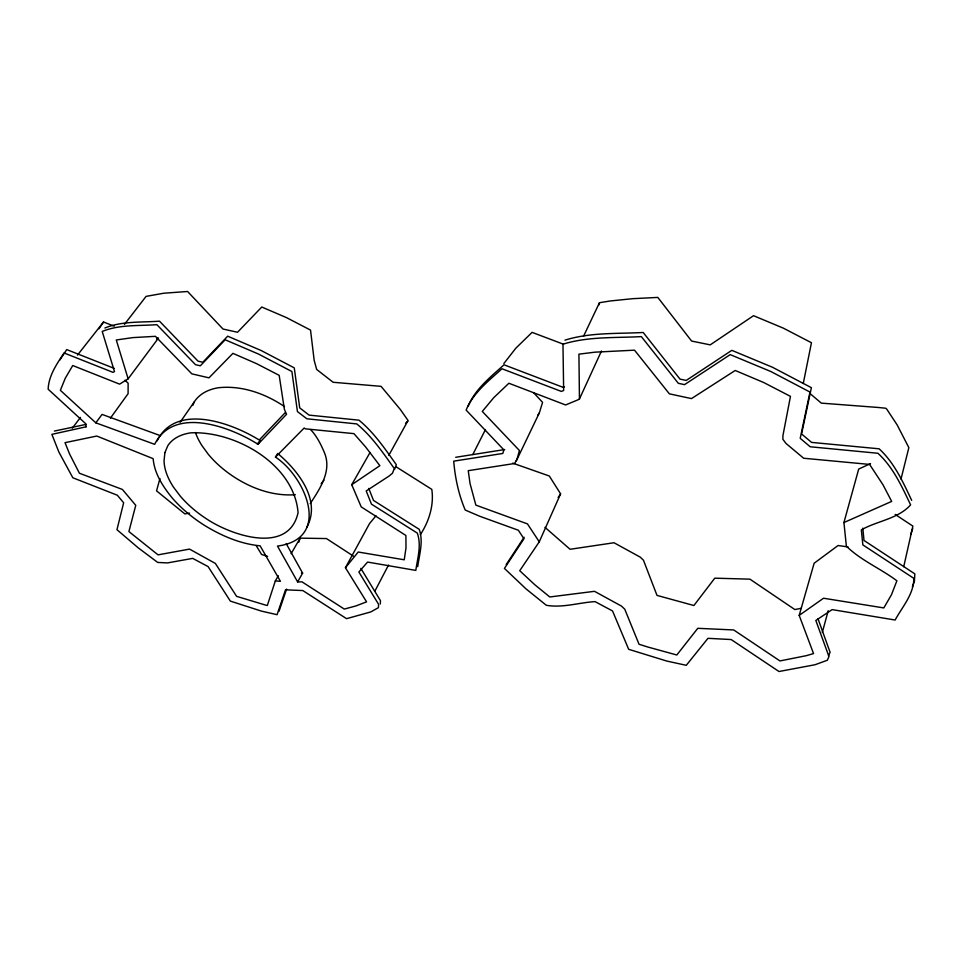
<?xml version="1.0" encoding="UTF-8"?>
<svg xmlns="http://www.w3.org/2000/svg" width="963" height="963" viewBox="0 0 963 963"><rect width="100%" height="100%" fill="white"/><g stroke="black" fill="none" stroke-linecap="round" stroke-linejoin="round"><path stroke-width="1.44" d="M599.263 304.729L599.323 302.996L600.743 302.502L610.205 300.974L632.619 298.686L657.813 297.411L691.603 341.058L710.225 344.862L753.535 315.695L783.4 328.178L811.448 342.744L803.262 383.515M380.325 604.018L380.457 600.671L360.848 568.375M903.727 566.713L912.876 526.111L895.157 514.411M417.689 566.677C419.399 554.435 423.588 541.483 419.23 529.337L373.524 500.447L368.757 488.422M900.995 479.068L908.855 447.663L897.167 424.936L886.827 409.251L885.755 408.24L878.942 407.53L821.319 403.124L810.172 393.662M822.306 632.45L828.216 610.698M159.942 478.563L156.548 490.853L184.836 513.893L189.518 513.123M512.713 463.143L549.295 475.999L560.598 493.838L539.268 541.82L519.731 570.722L534.766 584.71L549.777 596.964L594.484 591.318L621.484 606.1L624.758 609.194L639.035 644.271L647.918 647.052L676.82 654.996L697.778 628.309L733.686 629.946L779.958 660.931L806.38 655.659L813.542 653.576L799.194 615.393L823.534 598.228L883.805 607.93L891.473 594.737L896.878 580.797C880.664 568.567 860.802 560.394 846.369 546.153L843.925 522.548L858.707 469.053L870.516 463.636M310.242 503.601C320.053 488.554 332.331 470.63 324.17 452.056C320.715 443.967 316.658 435.926 310.531 429.522M799.194 615.393L814.132 563.247L838.087 545.503L848.054 546.948M275.322 580.942L267.317 605.474L265.993 605.209L236.609 596.35L215.363 563.439L189.53 549.103L158.04 554.857L128.898 531.564L135.759 505.334L122.385 489.445L79.423 473.242L69.601 454.03L65.015 442.667L96.782 436.046L153.153 458.665C154.381 473.543 162.903 486.532 172.088 497.823A87.886 49.125 31.8 0 0 204.854 525.593C221.695 535.861 240.305 543.914 260.118 545.816L280.426 581.291L275.322 580.942L278.331 575.754M298.747 542.313L300.155 538.148L326.433 538.558L353.301 556.036M279.053 611.228L286.589 589.079M910.673 534.369L912.731 528.663M388.787 455.379L408.059 420.494L400.283 409.419L381.059 386.344L333.114 382.275L316.658 369.431L314.179 360.379L310.531 330.092L286.553 317.658L261.78 307.016L237.536 332.259L222.995 329.033L187.58 291.488L163.806 293.221L146.075 296.387L124.432 324.423M912.394 586.708L914.393 581.411L914.85 573.876L864.004 540.46L862.812 528.145M394.565 469.414L396.347 464.732C385.092 448.987 374.029 432.531 358.958 420.169L309.123 415.125L299.734 407.891L294.269 367.866L261.081 350.484L227.677 336.183L202.832 362.257L198.017 361.149L159.485 321.161C141.356 322.545 121.976 320.944 104.895 328.01M468.174 406.169C475.156 389.076 490.649 376.93 504.01 364.796L563.271 387.403L564.402 386.933M539.268 541.82L527.459 523.896L475.854 505.118L470.028 483.486L468.247 470.678L514.603 463.492L517.047 459.026L519.43 450.528L482.294 411.442L493.706 397.707L508.885 383.25L565.594 404.966L577.848 399.886L579.449 398.983L601.466 350.989M516.337 460.856L539.388 412.778L542.578 402.353L533.646 392.748M503.854 363.533L515.867 348.161L532.094 332.367L563.487 344.224M157.077 440.898C176.121 402.077 232.877 423.287 260.287 440.681L258 444.268C230.578 426.91 173.761 405.495 154.67 444.34L95.819 422.829L60.368 390.316L65.279 378.23L72.731 365.531L119.605 384.141L128.139 378.844L158.51 338.013M192.769 405.435L194.321 401.812A77.509 45.285 32 0 1 218.216 387.764C241.713 385.14 265.222 393.578 284.506 406.591M828.481 655.959L830.094 652.276L818.02 618.836M583.542 336.256L599.323 302.996M539.388 412.778L537.643 415.462M472.809 454.524L485.448 429.594M420.374 534.621C429.029 521.38 434.144 505.202 431.797 489.36L395.661 466.537M374.8 591.306L388.498 565.088M306.812 527.303C321.594 500.218 297.868 470.341 277.705 453.501L275.466 457.1C305.415 476.661 332.319 538.786 277.488 546.081L297.627 581.941L301.973 581.833L344.285 609.073L355.949 605.932L366.566 601.851L345.44 567.725L369.575 523.499L375.979 515.807M297.627 581.941L302.623 573.129L286.204 543.601M345.44 567.725L358.212 552.016L404.243 559.792L405.989 547.935L405.905 535.488L361.221 506.899L351.736 484.702L370.045 452.49M291.115 553.713L300.155 538.148M59.899 359.945L66.724 349.593L114.296 368.408M99.008 328.732L103.523 322.003L114.212 326.192M506.213 564.559L524.137 537.246M558.143 497.51L560.598 493.838M180.045 422.396L194.321 401.812M110.408 418.159L128.091 393.686L128.127 383.19L124.973 380.241M95.819 422.829L102.066 414.415L159.689 435.408M72.309 428.21L80.459 417.412M77.485 355.094L103.523 322.003M321.136 483.739L323.929 480.236M259.649 439.597L285.168 412.706M257.253 443.871L260.287 440.681M258 444.268L286.565 414.259L284.374 409.323L279.186 375.353L256.495 363.617L232.914 353.361L208.983 377.845L191.83 373.849L155.416 336.328L132.942 337.604L116.282 339.975L128.139 378.844M275.466 457.1L304.188 427.993L305.307 428.836L353.939 433.639L365.591 446.928L379.867 465.671L351.736 484.702M405.604 423.19L407.77 421.252M156.524 338.88L157.667 338.169M843.925 522.548L891.666 501.41L883.023 484.846L869.589 464.419L803.66 458.244L785.952 443.413L782.883 439.284L782.931 435.613L790.467 396.371L763.791 382.564L735.214 370.478L691.482 398.598L669.369 393.843L634.521 350.171L595.122 352.157L578.919 354.155L579.449 398.983M564.932 340.156C590.078 332.271 617.151 333.896 643.188 332.476L679.998 379.109L686.21 380.433L731.82 350.351L772.422 367.228L811.388 387.68L801.589 433.976L811.556 442.39L879.111 448.806C894.29 462.673 902.993 482.042 911.684 500.363M85.839 424.43L54.397 431.063M801.216 608.303L794.848 609.555L749.912 579.148L714.775 578.173L693.902 605.522L656.995 595.399L643.465 560.237L640.299 557.18L614.021 542.747L570.072 549.283L544.998 527.363M504.732 449.54L455.704 457.293M295.352 494.705C274.142 496.282 253.197 489.108 235.441 477.853A73.236 42.805 32.1 0 1 208.213 454.199L201.785 445.363A70.492 41.156 32.1 0 1 195.429 432.483M301.503 573.166L302.623 573.129M267.63 556.397L261.587 554.471L256.314 545.852M562.97 344.188L563.644 390.497L561.369 391.435L501.964 368.757C488.614 380.867 473.098 392.988 466.128 410.069L503.854 449.853L502.806 453.465L453.717 461.157C455.102 477.889 458.641 494.585 465.237 510.053L479.779 516.276L518.383 530.264L523.944 538.762L504.443 568.423L525.894 588.778L546.322 605.282C562.548 608.135 578.847 602.597 595.038 601.61L612.54 610.963L628.67 649.303L666.673 661.027L686.258 665.313L707.974 638.325L731.182 639.552L778.995 671.512L814.999 664.747L827.337 660.245L828.962 656.573L815.83 620.461L832.128 609.615L895.145 620.016C902.283 606.798 913.911 594.171 913.827 578.354L862.848 544.889L861.331 529.879C877.137 520.875 898.202 518.901 910.601 504.865C901.874 486.532 893.134 467.151 877.919 453.272L810.208 446.772L800.205 438.334L809.979 392.061L770.918 371.549L730.207 354.625L684.537 384.634L678.313 383.31L641.37 336.617C615.285 338.013 588.176 336.34 562.97 344.188M86.104 426.802L51.87 434.361L58.875 452.044L72.827 477.768L117.342 495.235L123.649 502.794L116.956 529.698L138.191 547.803L157.691 562.44L167.478 562.922L192.684 558.384L208.092 566.581L230.35 601.105L261.515 611.132L277.079 614.695L285.529 589.825L302.815 590.56L346.56 618.679L370.791 611.926L378.447 607.641L378.579 604.307L358.886 572.022L367.589 562.067L415.811 570.409C417.497 558.179 421.674 545.214 417.292 533.093L371.477 504.155L366.205 490.961L389.221 475.963L392.507 473.182L394.276 468.5C382.973 452.742 371.874 436.275 356.767 423.913L306.848 418.797L297.435 411.562L291.897 371.537L258.638 354.119L225.161 339.77L200.328 365.808L195.513 364.7L156.849 324.663C138.708 326.024 119.316 324.399 102.21 331.441L114.489 371.549L113.068 372.38L64.04 352.964C56.841 363.845 48.607 375.787 48.15 389.221L85.948 423.937L86.104 426.802M164.902 452.598L164.059 460.687A72.297 40.35 31.8 0 0 173.629 487.338L180.346 496.222A75.114 41.975 31.8 0 0 208.453 520.116C232.745 535.657 288.731 554.664 298.073 512.665C294.209 464.178 235.321 430.774 190.746 432.844A76.221 42.577 31.7 0 0 167.767 445.785L164.902 452.598"/></g></svg>
